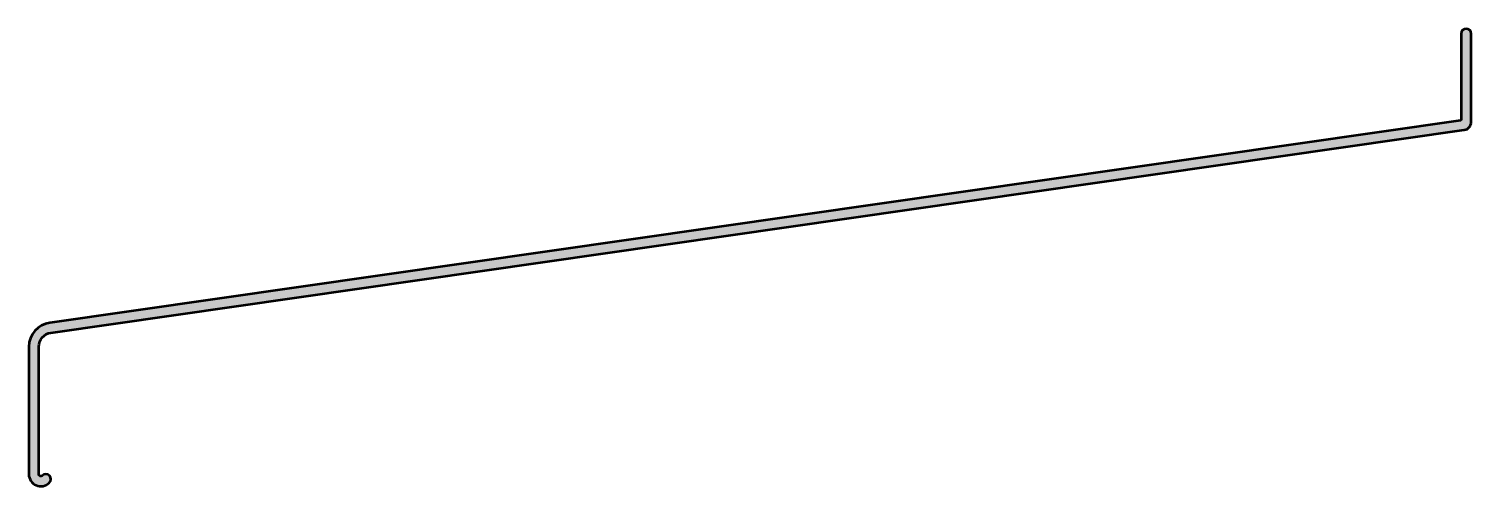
# Model space of a CAD drawing. Extents: x -360 to 0, y -115 to 0.
import ezdxf

# ---------------------------------------------------------------- set-up
doc = ezdxf.new("R2010")
doc.units = 0
doc.layers.add('0S-Alu contour', color=7, linetype='Continuous', lineweight=50)
doc.layers.add('0S-Alu hatch', color=252, linetype='Continuous', lineweight=25)

# ---------------------------------------------------------------- blocks, each defined once
blk = doc.blocks.new('180230__5F21D9B8_66B5_4895_AECF_BB14AC3DF790_')
at = {"layer": '0S-Alu hatch'}
h = blk.add_hatch(color=256, dxfattribs=at)
edge = h.paths.add_edge_path()
edge.add_arc((-353.8947450475911, -79.50875976934692), 6.102435219298222, 97.8307620339992, 179.6413112773867)
edge.add_line((-359.9970606859546, -79.47055694856707), (-359.997060685955, -111.3394162708697))
edge.add_arc((-356.9987652503622, -111.3404449196194), 2.998295612046135, 179.9803430879635, 314.4932025570136)
edge.add_arc((-355.7727582622054, -112.5883347989087), 1.248917926741417, 314.4932025570148, 494.4297507820075)
edge.add_ellipse((-356.9970606859549, -111.3394162708698), major_axis=(-0.500000000000017, 0), ratio=1, start_angle=0, end_angle=134.4297507820086, ccw=False)
edge.add_line((-357.497060685955, -111.3394162708698), (-357.4970606859547, -79.4200864198378))
edge.add_ellipse((-353.9970606859548, -79.42008641983782), major_axis=(-3.499999999999943, 0), ratio=1, start_angle=278.1737254444364, end_angle=360, ccw=False)
edge.add_line((-354.4946732895929, -75.95564105344796), (-1.711869480792358, -25.28398918525808))
edge.add_arc((-1.990245851212682, -23.30345728791541), 2.000000000000034, 278.0008727584182, 360)
edge.add_line((0.0097541487873514, -23.30345728791542), (0.0097541487873496, -1.249553713693906))
edge.add_arc((-1.24024585121265, -1.249553713693906), 1.25, 0, 180)
edge.add_line((-2.49024585121265, -1.249553713693905), (-2.490245851212648, -22.6966973457955))
edge.add_ellipse((-2.690245851212647, -22.6966973457955), major_axis=(-0.1999999999999993, 0), ratio=1, start_angle=98.163272941657, end_angle=180, ccw=False)
edge.add_line((-2.661846961238142, -22.8946708365669), (-354.7261864934259, -73.46323078274207))
at = {"layer": '0S-Alu contour', "color": 7}
for points in [[(-2.49024585121265, -1.249553713693905), (-2.490245851212648, -22.6966973457955)], [(0.0097541487873514, -23.30345728791542), (0.0097541487873496, -1.249553713693905)], [(-2.661846961238142, -22.8946708365669), (-354.7261864934259, -73.46323078274207)], [(-354.4946732895929, -75.95564105344796), (-1.711869480792336, -25.28398918525808)], [(-359.9970606859546, -79.47055694856707), (-359.997060685955, -111.3394162708697)], [(-357.497060685955, -111.3394162708698), (-357.4970606859547, -79.4200864198378)]]:
    blk.add_lwpolyline(points, dxfattribs=at)
for centre, radius, start, end in [((-1.24024585121265, -1.249553713693906), 1.25, 0, 180), ((-1.990245851212682, -23.30345728791541), 2.000000000000034, 278.0008727584182, 0), ((-353.8947450475911, -79.50875976934692), 6.102435219298222, 97.8307620339992, 179.6413112773867), ((-356.9987652503622, -111.3404449196194), 2.998295612046135, 179.9803430879635, 314.4932025570136), ((-355.7727582622054, -112.5883347989087), 1.248917926741417, 314.4932025570148, 134.4297507820074)]:
    blk.add_arc(centre, radius, start, end, dxfattribs=at)
at = {"layer": '0S-Alu contour', "color": 7, "extrusion": (0, 0, -1)}
for centre, radius, start, end in [((2.690245851212647, -22.6966973457955), 0.1999999999999993, 180, 261.836727058343), ((353.9970606859548, -79.42008641983782), 3.499999999999943, 0, 81.82627455556359), ((356.9970606859549, -111.3394162708698), 0.500000000000017, 225.5702492179914, 0)]:
    blk.add_arc(centre, radius, start, end, dxfattribs=at)
blk = doc.blocks.new('180230__C3813614_1E79_4655_985B_D52787DDDF4E_')
at = {"layer": '0S-Alu contour', "color": 7}
blk.add_blockref('180230__5F21D9B8_66B5_4895_AECF_BB14AC3DF790_', (0, 0), dxfattribs=at)

msp = doc.modelspace()

# ---------------------------------------------------------------- block references
at = {"layer": '0S-Alu contour', "color": 7}
msp.add_blockref('180230__C3813614_1E79_4655_985B_D52787DDDF4E_', (0, 0), dxfattribs=at)

doc.saveas('drawing.dxf')
